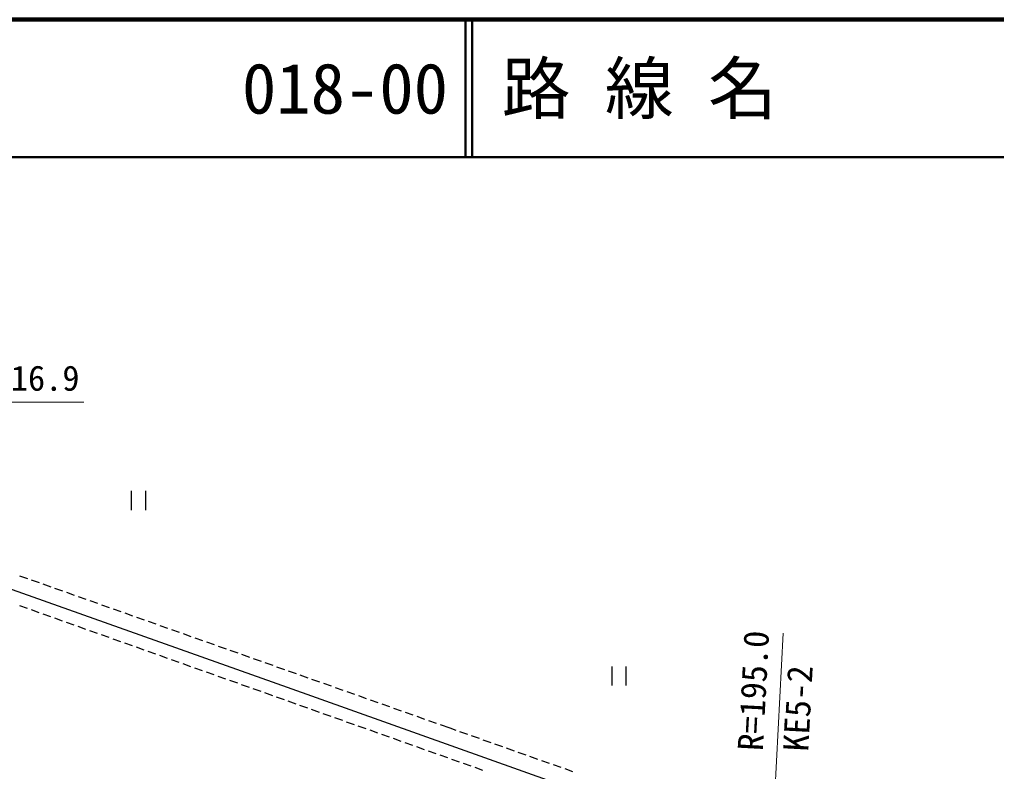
# Model space of a CAD drawing. Units: millimetres, scale not verified. Extents: x 40000 to 680000, y 20000 to 380000.
# Drawn here: x 145366 to 216315, y 325396 to 380000 of the extents above; entities that cross this region are included whole.
import ezdxf
from ezdxf.enums import TextEntityAlignment as Align

# ---------------------------------------------------------------- set-up
doc = ezdxf.new("R2010")
doc.units = ezdxf.units.MM
doc.header["$LTSCALE"] = 1000
for name, color, linetype, lineweight in [('M-BGD', 7, 'Continuous', 25), ('M-STR-HTXT', 7, 'Continuous', 13), ('M-TTL', 2, 'Continuous', 140), ('M-TTL-LINE', 7, 'Continuous', 50)]:
    doc.layers.add(name, color=color, linetype=linetype, lineweight=lineweight)
doc.layers.add('M-TTL-TXT', color=7, linetype='Continuous')
doc.styles.add('ＭＳ ゴシック', font='')
doc.styles.get('ＭＳ ゴシック').set_extended_font_data('MS Gothic')

msp = doc.modelspace()

# ---------------------------------------------------------------- linework, layer by layer
at = {"layer": 'M-BGD'}
for p, q in [((164825, 331488), (124531, 345823)), ((153482, 345771), (153482, 344371)), ((154532, 344371), (154532, 345771)), ((145371, 339610), (145937, 339409)), ((146220, 339309), (146786, 339109)), ((147068, 339009), (147634, 338809)), ((147917, 338709), (148482, 338509)), ((148765, 338409), (149331, 338208)), ((149614, 338108), (150179, 337908)), ((150462, 337808), (151028, 337608)), ((145942, 337222), (145377, 337423)), ((146791, 336921), (146225, 337122)), ((151311, 337508), (151876, 337308)), ((152159, 337208), (152725, 337007)), ((147639, 336619), (147073, 336820)), ((148487, 336318), (147921, 336519)), ((153007, 336907), (153573, 336707)), ((153856, 336607), (154421, 336407)), ((154704, 336307), (155270, 336107)), ((149335, 336017), (148769, 336218)), ((150183, 335715), (149617, 335916)), ((151031, 335414), (150465, 335615)), ((155553, 336007), (156118, 335806)), ((156401, 335706), (156967, 335506)), ((151879, 335113), (151314, 335314)), ((152727, 334812), (152162, 335012)), ((157250, 335406), (157815, 335206)), ((158098, 335106), (158664, 334906)), ((153575, 334510), (153010, 334711)), ((154423, 334209), (153858, 334410)), ((158947, 334806), (159512, 334605)), ((159795, 334505), (160361, 334305)), ((160643, 334205), (161209, 334005)), ((155271, 333908), (154706, 334109)), ((156119, 333606), (155554, 333807)), ((156967, 333305), (156402, 333506)), ((161492, 333905), (162057, 333705)), ((162340, 333605), (162906, 333404)), ((157815, 333004), (157250, 333205)), ((158663, 332702), (158098, 332903)), ((163189, 333304), (163754, 333104)), ((164037, 333004), (164603, 332804)), ((188380, 333026), (188380, 331626)), ((189430, 331626), (189430, 333026)), ((159512, 332401), (158946, 332602)), ((160360, 332100), (159794, 332301)), ((164886, 332704), (165451, 332504)), ((165734, 332403), (166300, 332203)), ((166582, 332103), (167148, 331903)), ((161208, 331799), (160642, 331999)), ((162056, 331497), (161490, 331698)), ((162904, 331196), (162338, 331397)), ((205132, 317148), (164825, 331488)), ((167431, 331803), (167997, 331603)), ((168279, 331503), (168845, 331303)), ((163752, 330895), (163186, 331095)), ((164600, 330593), (164035, 330794)), ((169128, 331202), (169693, 331002)), ((169976, 330902), (170542, 330702)), ((165448, 330292), (164883, 330493)), ((166296, 329991), (165731, 330192)), ((170825, 330602), (171390, 330402)), ((171673, 330302), (172239, 330102)), ((172522, 330001), (173087, 329801)), ((167144, 329689), (166579, 329890)), ((167992, 329388), (167427, 329589)), ((168840, 329087), (168275, 329288)), ((173370, 329701), (173936, 329501)), ((174218, 329401), (174784, 329201)), ((169688, 328786), (169123, 328986)), ((170536, 328484), (169971, 328685)), ((175067, 329101), (175632, 328901)), ((175915, 328800), (176609, 328555)), ((176609, 328555), (177041, 328402)), ((171384, 328183), (170819, 328384)), ((172233, 327882), (171667, 328082)), ((177324, 328302), (177889, 328102)), ((178172, 328002), (178738, 327802)), ((173081, 327580), (172515, 327781)), ((173929, 327279), (173363, 327480)), ((174777, 326978), (174211, 327179)), ((179021, 327702), (179586, 327501)), ((179869, 327401), (180435, 327201)), ((180717, 327101), (181283, 326901)), ((175625, 326676), (175059, 326877)), ((176473, 326375), (175907, 326576)), ((181566, 326801), (182131, 326601)), ((182414, 326501), (182980, 326300)), ((177321, 326074), (176756, 326275)), ((178169, 325772), (177604, 325973)), ((179017, 325471), (178452, 325672)), ((183263, 326200), (183828, 326000)), ((184111, 325900), (184677, 325700)), ((184960, 325600), (185525, 325400))]:
    msp.add_line(p, q, dxfattribs=at)
at = {"layer": 'M-STR-HTXT'}
msp.add_line((198736, 295494), (200827, 335440), dxfattribs=at)
msp.add_lwpolyline([(105389, 332933), (121292, 352210), (150042, 352210)], dxfattribs=at)
at = {"layer": 'M-TTL'}
msp.add_line((680000, 380000), (40000, 380000), dxfattribs=at)
at = {"layer": 'M-TTL-LINE'}
for p, q in [((177750, 380000), (177750, 370000)), ((178250, 380000), (178250, 370000)), ((40000, 370000), (680000, 370000))]:
    msp.add_line(p, q, dxfattribs=at)

# ---------------------------------------------------------------- texts
at = {"layer": 'M-STR-HTXT', "style": 'ＭＳ ゴシック'}
msp.add_text('ヒューム管 φ600 L=16.9', height=1833, dxfattribs=at).set_placement((135667, 353960), align=Align.MIDDLE_CENTER)
msp.add_text('R=195.0', height=1833, rotation=87.003, dxfattribs=at).set_placement((199897, 326826), align=Align.BOTTOM_LEFT)
msp.add_text('KE5-2', height=1833, rotation=87.003, dxfattribs=at).set_placement((200816, 326906), align=Align.TOP_LEFT)
at = {"layer": 'M-TTL-TXT', "style": 'ＭＳ ゴシック'}
for s, p in [('018-00', (161521, 375000)), ('路 線 名', (180380, 375000))]:
    msp.add_text(s, height=3666, dxfattribs=at).set_placement(p, align=Align.MIDDLE_LEFT)

doc.saveas('drawing.dxf')
